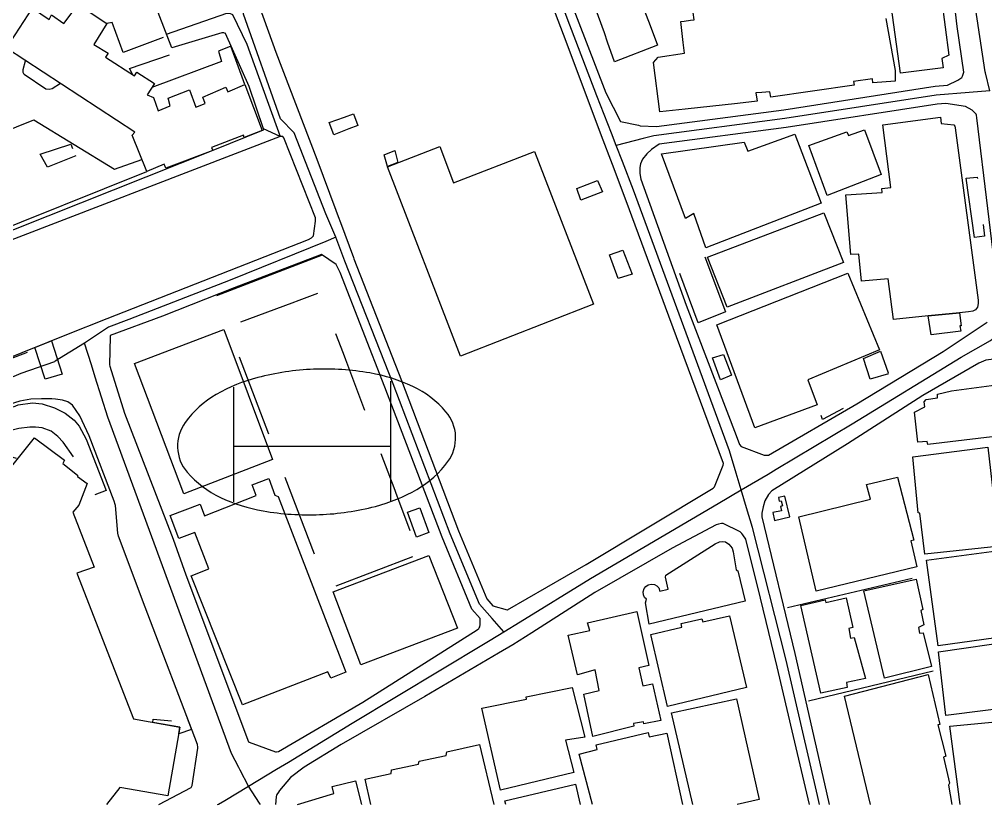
# Model space of a CAD drawing. Header units: millimetres. Extents: x 198785 to 203305, y 542885 to 545889.
# Drawn here: x 201039.1 to 201255.7, y 542885.3 to 543061.4 of the extents above; entities that cross this region are included whole.
import ezdxf

# ---------------------------------------------------------------- set-up
doc = ezdxf.new("R2010")
doc.units = ezdxf.units.MM
for name, pattern in [('FENCE_25K', [54.3, 28.7, -9.2, -16.4]), ('HIDDEN_BULD_25K', [28.8, 18.4, -10.4]), ('HIDDEN_IN_25K', [56.5, 36.5, -20])]:
    doc.linetypes.add(name, pattern=pattern)
for name, color, linetype in [('A0013114', 253, 'Continuous'), ('A0013117', 253, 'Continuous'), ('A0013118', 253, 'Continuous'), ('A0023214', 253, 'Continuous'), ('A0023217', 253, 'Continuous'), ('A0033324', 253, 'Continuous'), ('A0043325', 253, 'Continuous'), ('B0014111', 253, 'Continuous'), ('B0014114', 253, 'Continuous'), ('B0014115', 253, 'Continuous'), ('B0014116', 253, 'Continuous'), ('B0014118', 253, 'Continuous'), ('B0014511', 253, 'Continuous'), ('B0024120', 253, 'Continuous'), ('C0076117', 253, 'Continuous'), ('F0047224', 253, 'Continuous')]:
    doc.layers.add(name, color=color, linetype=linetype)

# ---------------------------------------------------------------- blocks, each defined once
blk = doc.blocks.new('B0014511')
at = {"layer": 'B0014511'}
blk.add_lwpolyline([(-31.17, -1.27, 0.169014), (-29, -6.77, 0.105159), (-21.57, -12.43, 0.067248), (-11.97, -15.47, 0.053397), (0.67, -16.3, 0.053397), (13.19, -14.44, 0.067248), (22.51, -10.63, 0.105159), (29.45, -4.38, 0.169014), (31.17, 1.27, 0.169014), (29, 6.77, 0.105159), (21.57, 12.43, 0.067248), (11.97, 15.47, 0.053397), (-0.67, 16.3, 0.053397), (-13.19, 14.44, 0.067248), (-22.51, 10.63, 0.105159), (-29.45, 4.38, 0.169014)], format="xyb", close=True, dxfattribs=at)
for points in [[(16.58, 13.62), (16.58, -13.46)], [(-18.64, 12.26), (-18.64, -13.46)], [(-18.64, -0.94), (16.58, -0.94)]]:
    blk.add_lwpolyline(points, dxfattribs=at)

msp = doc.modelspace()

# ---------------------------------------------------------------- linework, layer by layer
at = {"layer": 'A0013114'}
for points in [[(201004.01, 542972.37), (201045.51, 542989.05), (201049.73, 542990.75), (201058.8, 542994.32)], [(201059.47, 542990.52), (201059.45, 542990.3), (201059.3, 542983.95), (201059.38, 542983.61), (201062.67, 542973.07), (201073.61, 542944.82), (201076.47, 542936.83), (201090.52, 542899.43), (201090.65, 542899.29), (201096.51, 542897.16), (201096.79, 542897.16)], [(201046.38, 542976.34), (201044.06, 542976.31), (201041.7, 542976.26), (201039.22, 542975.82), (201030.84, 542973.2), (201005.88, 542962.47), (200995.59, 542958.56), (200988.75, 542955.97), (200969.56, 542948.27), (200967.57, 542947.15), (200967.41, 542946.9), (200967.17, 542946.31), (200965.03, 542926.35), (200965.23, 542925.7), (200969.39, 542914.26), (200973.4, 542903.24), (200978.61, 542888.9), (200980.1, 542885.31)], [(201070.35, 542885.31), (201077.62, 542889.16), (201077.88, 542889.58), (201079.16, 542898), (201079.14, 542898.17), (201079.02, 542898.79), (201067.3, 542929.58), (201061.34, 542945.51), (201061.21, 542946.16), (201060.64, 542952.39), (201060.58, 542952.61), (201060.41, 542953.36), (201054.79, 542968.02), (201052.65, 542972.49), (201051.05, 542974.89), (201049.97, 542975.61), (201048.82, 542976), (201047.24, 542976.24), (201046.38, 542976.34)]]:
    msp.add_lwpolyline(points, dxfattribs=at)
at = {"layer": 'A0013117'}
for points in [[(201058.8, 542994.32), (201103.95, 543012.08), (201104.59, 543012.44), (201105.06, 543012.88), (201105.54, 543016.15), (201105.51, 543016.94), (201098.39, 543034.87), (201098.15, 543035.13), (201097.57, 543035.15), (201093.83, 543036.84), (201090.64, 543046.33), (201085.35, 543058.28), (201084.97, 543058.36), (201084.52, 543058.4), (201073.29, 543055.05), (201065.72, 543074.61), (201053.3, 543107), (201052.3, 543109.34)], [(201162.15, 543066.94), (201170.62, 543044.91), (201173.86, 543038.48), (201177.9, 543037.68), (201178.28, 543037.54), (201181.94, 543037.4), (201210.47, 543041.16), (201244.44, 543046.41), (201247.15, 543046.62), (201249.51, 543047.75), (201250.38, 543048.38), (201250.56, 543048.7), (201250.82, 543049.58), (201249.38, 543059.81), (201244.25, 543103.55)], [(201093.04, 543064.01), (201096.64, 543054.06), (201105.79, 543030.07), (201110.09, 543018.6), (201110.61, 543017.2), (201111.12, 543015.85), (201114, 543007.98), (201114.09, 543007.73), (201124.81, 542980.41), (201137.58, 542946.75), (201143.95, 542931.45), (201145.25, 542929.93), (201148.46, 542929), (201148.56, 542929), (201166.19, 542939.2), (201194.62, 542956.26), (201194.92, 542956.55), (201196.92, 542961.41), (201196.99, 542961.8), (201184.75, 542994.85), (201175.12, 543020.73), (201172.07, 543028.85), (201169.64, 543035.33), (201161.73, 543056.46), (201151.76, 543082.64)], [(201246.84, 543042.58), (201244.9, 543042.43), (201211.03, 543037.2), (201182.58, 543033.45), (201180.83, 543032.23), (201179.82, 543031.23), (201178.83, 543030.08), (201178.34, 543029.04), (201178.2, 543028.21), (201178.18, 543027.77), (201178.2, 543026.88), (201178.43, 543025.56), (201188.58, 542997.33), (201199.78, 542968.12), (201200.57, 542966.06), (201200.94, 542965.63), (201206.08, 542963.65), (201206.81, 542963.65), (201207.06, 542963.69), (201226.84, 542975.17), (201246.19, 542986.96), (201256.08, 542993.53)], [(201258.71, 542998.66), (201253.78, 543039.3), (201253.66, 543039.95), (201253.58, 543040.17), (201253.23, 543040.54), (201252.93, 543040.84), (201252.71, 543041.04), (201251.23, 543041.85), (201246.84, 543042.58)], [(201096.79, 542897.16), (201097.18, 542897.22), (201116.09, 542908.33), (201141.76, 542924.5), (201142.1, 542924.81), (201142.21, 542924.97), (201142.36, 542925.21), (201142.37, 542925.4), (201142.45, 542925.54), (201142.45, 542927.06), (201140.58, 542929.18), (201133.87, 542945.27), (201121.08, 542978.97), (201111, 543004.66), (201110.16, 543006.42), (201106.86, 543008.71), (201087.26, 543001.19), (201071.18, 542994.84), (201059.47, 542990.52)], [(201257.56, 542985.24), (201255.76, 542984.98), (201254.24, 542984.33), (201241.65, 542977.08), (201224.75, 542966.25), (201207.77, 542955.7), (201207.08, 542954.85), (201206.27, 542953.43), (201205.83, 542952.07), (201205.59, 542950.65), (201205.59, 542949.84), (201212.98, 542919.18), (201219.6, 542890.01), (201220.63, 542885.31)], [(201196.51, 542948.36), (201195.84, 542948.22), (201195.33, 542948.03), (201185.44, 542942.86), (201168.12, 542932.85), (201154, 542923.85), (201149.78, 542921.17), (201146.56, 542919.28), (201130.01, 542909.58), (201111.28, 542898.83), (201102.94, 542893.75), (201099.87, 542891.39), (201097.47, 542888.45), (201097.19, 542888.1), (201096.87, 542887.62), (201096.76, 542887.42), (201096.67, 542887.08), (201096.54, 542885.31)], [(201216.28, 542885.31), (201212.68, 542900.59), (201209.03, 542916.24), (201205.27, 542931.6), (201201.98, 542944.82), (201201.29, 542945.79), (201201.11, 542946.09), (201200.7, 542946.48), (201196.91, 542948.36), (201196.51, 542948.36)]]:
    msp.add_lwpolyline(points, dxfattribs=at)
at = {"layer": 'A0013118'}
for points in [[(201071.34, 543057.38), (201062.4, 543053.98), (201059.91, 543060.69), (201058.7, 543060.45)], [(201089.67, 543046.79), (201086.54, 543055.37), (201083.74, 543054.29), (201084.44, 543052), (201068.84, 543046.17)], [(201064.57, 543048.95), (201063.82, 543050.38), (201072.76, 543053.47)], [(201048.31, 543047.02), (201046.44, 543045.8), (201045.83, 543045.71), (201045.07, 543045.75), (201040.21, 543049.04), (201039.97, 543049.52), (201039.95, 543050.16), (201040.51, 543052.13)], [(201093.83, 543036.84), (201093.77, 543036.6), (201082.48, 543032.02), (201030.43, 543011.3), (201030.14, 543011.3), (201029.65, 543011.47), (201022.99, 543029.46), (201023.02, 543030.5), (201023.61, 543031.32), (201042.34, 543038.92), (201060.47, 543027.84), (201066.61, 543029.97)], [(201097.57, 543035.15), (201028.84, 543008.67), (201028.5, 543008.76), (201019.7, 543031.8), (201019.35, 543032.41), (201018.83, 543032.55), (200992.15, 543022.8), (200992.12, 543022.57), (200992.16, 543022.24), (200993.33, 543021.91)]]:
    msp.add_lwpolyline(points, dxfattribs=at)
at = {"layer": 'A0023214'}
msp.add_lwpolyline([(201083.57, 542885.31), (201083.76, 542885.42), (201085.19, 542886.28), (201090.45, 542889.45), (201088.61, 542893.03), (201088.31, 542893.62), (201086.68, 542896.78), (201058.93, 542972.22), (201056.15, 542981.15), (201055.28, 542983.94), (201053.75, 542988.83), (201047.16, 542984.73), (201046.98, 542984.62), (201039.46, 542982), (201028.99, 542977.56)], dxfattribs=at)
at = {"layer": 'A0023217'}
for points in [[(201256.65, 543045.36), (201255.68, 543049.42), (201255.64, 543049.68), (201251.21, 543078.94), (201248.64, 543100.81), (201248.24, 543103.48), (201247.42, 543108.97)], [(201172.92, 543033.1), (201171.84, 543035.89), (201168.61, 543044.23), (201161.94, 543061.7), (201152.38, 543087.76), (201151.21, 543090.32), (201149.98, 543093)], [(201110.07, 543012.59), (201107.8, 543017.77), (201100.71, 543035.99), (201097.68, 543039.14), (201089.38, 543062.58), (201089.12, 543067.93)], [(201256.65, 543045.36), (201252.04, 543045), (201244.67, 543044.42), (201210.75, 543039.18), (201181.36, 543035.31), (201178.97, 543034.69), (201172.92, 543033.1)], [(201200.95, 542955.9), (201199.82, 542959.67), (201198.32, 542964.66), (201176.77, 543023.14), (201174.3, 543029.53), (201172.92, 543033.1)], [(201110.07, 543012.59), (201107.86, 543011.62), (201086.38, 543002.9), (201063.67, 542994.12), (201059.14, 542992.42), (201053.75, 542988.83)], [(201147.75, 542924.09), (201145.11, 542927.07), (201142.3, 542930.26), (201135.73, 542946.01), (201122.94, 542979.69), (201112.08, 543007.2), (201110.07, 543012.59)], [(201200.95, 542955.9), (201206.97, 542959.45), (201208.81, 542960.53), (201225.8, 542970.71), (201250.22, 542985.65), (201256.82, 542989.38), (201257.98, 542990.33), (201264.07, 542995.28)], [(201147.75, 542924.09), (201151.36, 542926.31), (201167.15, 542936.02), (201195.81, 542952.88), (201200.95, 542955.9)], [(201218.47, 542885.31), (201218.01, 542887.37), (201211.01, 542917.71), (201203.49, 542947.43), (201202.15, 542951.9), (201200.95, 542955.9)], [(201093.21, 542885.31), (201092.98, 542885.65), (201090.45, 542889.45), (201096.78, 542893.26), (201099.43, 542894.86), (201113.69, 542903.58), (201143.53, 542921.49), (201144.66, 542922.18), (201147.75, 542924.09)]]:
    msp.add_lwpolyline(points, dxfattribs=at)
at = {"layer": 'A0033324', "linetype": 'HIDDEN_IN_25K', "flags": 128}
msp.add_lwpolyline([(201086.91, 543062.5), (201090.12, 543055.86), (201097.57, 543035.15), (201093.83, 543036.84), (201090.64, 543046.33), (201085.35, 543058.28), (201084.97, 543058.36), (201084.52, 543058.4), (201073.29, 543055.05), (201072.12, 543058.07), (201085.63, 543062.84), (201086.24, 543062.8), (201086.91, 543062.5)], dxfattribs=at)
at = {"layer": 'A0043325'}
msp.add_lwpolyline([(201048.72, 542981.85), (201044.9, 542980.69), (201042.6, 542987.81), (201046.32, 542989.31), (201048.72, 542981.85)], dxfattribs=at)
at = {"layer": 'B0014111'}
for points in [[(201177.1, 543069.02), (201180.5, 543060.04), (201182.17, 543055.63), (201172.55, 543051.91), (201171, 543056.27), (201170.26, 543058.37), (201167.63, 543065.77), (201166.65, 543065.42), (201166.52, 543065.37), (201164.31, 543070.47), (201164.75, 543070.66), (201165.52, 543070.98), (201158.21, 543090.07), (201165.39, 543092.9), (201167.72, 543093.82), (201167.97, 543093.15), (201177.1, 543069.02)], [(201246.25, 543050.54), (201236.68, 543049.38), (201234.58, 543064.53), (201245.85, 543066.04), (201247.48, 543053.4), (201245.94, 543052.67), (201246.25, 543050.54)], [(201233.36, 543061.6), (201235.44, 543049.96), (201235.45, 543047.56), (201230.47, 543047.16), (201230.36, 543048.05), (201226.15, 543047.46), (201226.27, 543046.62), (201207.59, 543043.98), (201207.33, 543045.13), (201205.58, 543045.02), (201204.25, 543044.94), (201204.54, 543043.05), (201200.09, 543042.57), (201188.34, 543041.29), (201182.7, 543040.68), (201181.29, 543051.72), (201182.36, 543052.95), (201188.25, 543053.85), (201187.96, 543056.21), (201187.79, 543057.6), (201187.38, 543060.91), (201188.16, 543061.01), (201189.54, 543061.2), (201190.42, 543061.32), (201190.19, 543062.93)], [(201242.87, 542994.9), (201235.1, 542994.12), (201233.86, 543003.19), (201227.9, 543002.68), (201227.33, 543008.78), (201225.55, 543008.72), (201224.39, 543022.1), (201232.56, 543022.62), (201232.46, 543023.45), (201234.49, 543023.7), (201232.71, 543037.74), (201245.65, 543039.45), (201245.78, 543038.09), (201248.61, 543037.75), (201248.86, 543037.5), (201248.92, 543037.07), (201254.08, 542998.43), (201254.09, 542997.68), (201253.89, 542996.87), (201253.45, 542996.27), (201252.87, 542995.99), (201251.88, 542995.8), (201249.9, 542995.6), (201242.87, 542994.9)], [(201212.96, 543035.7), (201218.9, 543020.18), (201193.01, 543010.2), (201190.33, 543017.89), (201188.48, 543016.79), (201183.09, 543031.24), (201201.61, 543033.86), (201202.44, 543031.86), (201212.96, 543035.7)], [(201228.57, 543036.67), (201232.31, 543026.62), (201220.24, 543021.92), (201216.12, 543033.16), (201224.61, 543036.22), (201224.99, 543035.37), (201228.57, 543036.67)], [(201133.39, 543032.87), (201136.42, 543024.75), (201154.59, 543031.76), (201167.86, 542997.57), (201137.99, 542985.92), (201121.66, 543028.38), (201133.39, 543032.87)], [(201223.87, 543006.89), (201197.76, 542996.87), (201193.36, 543008.05), (201219.49, 543018.02), (201223.87, 543006.89)], [(201217.94, 542974.99), (201203.98, 542969.81), (201195.47, 542992.91), (201224.87, 543004.49), (201231.92, 542987.32), (201215.85, 542980.58), (201217.94, 542974.99)], [(201242.87, 542994.9), (201249.9, 542995.59), (201250.28, 542992.68), (201249.96, 542992.66), (201250.15, 542991.46), (201243.49, 542990.65), (201242.87, 542994.9)], [(201095.84, 542962.68), (201075.99, 542954.98), (201064.95, 542984.24), (201084.94, 542991.84), (201095.84, 542962.68)], [(201262.21, 542968.42), (201242.75, 542966.1), (201242.66, 542966.78), (201240.5, 542966.63), (201239.76, 542973.35), (201242.09, 542974.55), (201241.97, 542975.68), (201242.41, 542976.19), (201244.96, 542976.52), (201244.92, 542977.4), (201248.08, 542978.11), (201260.39, 542979.73), (201260.73, 542979.67), (201260.96, 542979.39), (201261.05, 542979), (201262.21, 542968.42)], [(201258.22, 542943.22), (201242.11, 542941.5), (201240.96, 542950.71), (201240.62, 542950.74), (201239.43, 542963.33), (201256.19, 542965.45), (201258.68, 542943.87), (201258.22, 542943.22)], [(201097.11, 542954.44), (201112.31, 542915.04), (201108.91, 542913.67), (201108.24, 542915.09), (201089.13, 542907.69), (201077.61, 542936.65), (201081.58, 542938.2), (201078.42, 542946.34), (201074.88, 542945.02), (201072.96, 542950.19), (201079.65, 542952.69), (201080.61, 542950.09), (201092.24, 542954.66), (201091.32, 542957.05), (201095.04, 542958.48), (201096.4, 542954.72), (201097.11, 542954.44)], [(201240.28, 542938.61), (201217.71, 542933.21), (201213.84, 542949.84), (201229.89, 542953.84), (201229.04, 542957.09), (201235.97, 542958.76), (201239.64, 542944.64), (201238.94, 542944.44), (201240.28, 542938.61)], [(201200.21, 542937.74), (201201.85, 542930.95), (201180.32, 542925.76), (201179.52, 542930.59), (201179.68, 542931.38), (201179.24, 542931.77), (201179, 542932.35), (201178.96, 542933.06), (201179.17, 542933.79), (201179.54, 542934.25), (201180.07, 542934.58), (201180.77, 542934.79), (201181.49, 542934.65), (201182.03, 542934.41), (201182.44, 542933.95), (201182.71, 542933.22), (201184.54, 542933.64), (201183.96, 542936.33), (201184.05, 542936.78), (201195.09, 542943.83), (201196.05, 542944.26), (201196.78, 542944.35), (201197.45, 542944.24), (201198.19, 542943.75), (201198.91, 542942.82), (201199.13, 542941.97), (201199.8, 542937.94), (201200.21, 542937.74)], [(201262.89, 542923.43), (201245.12, 542920.96), (201242.51, 542940.14), (201260.39, 542942.51), (201262.89, 542923.43)], [(201137.32, 542924.9), (201115.67, 542916.69), (201109.45, 542933), (201130.88, 542941.21), (201137.32, 542924.9)], [(201240.69, 542925.05), (201240.94, 542923.78), (201241.7, 542923.81), (201243.62, 542916.27), (201233.05, 542913.69), (201228.45, 542933.26), (201240.15, 542935.9), (201241.63, 542929.06), (201241.17, 542928.85), (201241.85, 542925.67), (201240.69, 542925.05)], [(201224.45, 542931.7), (201225.93, 542925.06), (201225.1, 542924.82), (201225.47, 542922.68), (201226.23, 542922.82), (201228.81, 542913.57), (201224.52, 542912.7), (201224.66, 542911.59), (201218.76, 542910.35), (201214.28, 542929.99), (201219.73, 542931.21), (201219.94, 542930.65), (201224.45, 542931.7)], [(201177.97, 542916.03), (201178.89, 542911.98), (201181.03, 542912.41), (201182.95, 542904.2), (201179.14, 542903.41), (201179.04, 542903.86), (201176.76, 542903.53), (201176.89, 542902.91), (201167.71, 542900.61), (201165.66, 542910.11), (201169.09, 542910.89), (201168.21, 542915.52), (201164.22, 542914.46), (201162.17, 542923.3), (201167.02, 542924.35), (201166.51, 542926.12), (201177.52, 542928.64), (201180.21, 542916.53), (201177.97, 542916.03)], [(201198.28, 542927.66), (201202.1, 542911.61), (201184.42, 542907.31), (201180.7, 542923.46), (201187.65, 542925.09), (201187.45, 542925.95), (201192.11, 542927.01), (201192.3, 542926.33), (201198.28, 542927.66)], [(201264.56, 542907.51), (201246.84, 542905.3), (201245.19, 542919.56), (201262.74, 542922.14), (201264.56, 542907.51)], [(201229.92, 542885.31), (201224.11, 542909.64), (201242.87, 542914.51), (201245.46, 542903.28), (201245.04, 542903.19), (201246.79, 542896.19), (201246.3, 542895.95), (201247.64, 542890.16), (201247.38, 542889.66), (201248.19, 542885.31)], [(201163.4, 542892.5), (201146.96, 542888.56), (201142.8, 542906.93), (201152.83, 542908.94), (201152.74, 542909.52), (201163.07, 542911.62), (201165.88, 542900.46), (201161.53, 542899.78), (201163.4, 542892.5)], [(201190.13, 542885.31), (201185.3, 542905.93), (201199.9, 542909.06), (201204.94, 542886.45)], [(201250.06, 542885.31), (201247.7, 542902.89), (201264.25, 542904.46)], [(201167.64, 542885.31), (201164.64, 542896.67), (201168.64, 542897.69), (201168.43, 542898.73), (201180.08, 542901.49)], [(201180.08, 542901.49), (201180.32, 542900.49), (201184.3, 542901.37), (201187.8, 542885.31)], [(201117.91, 542885.31), (201116.62, 542891.03), (201122.5, 542892.3), (201122.52, 542893.15), (201128.58, 542894.41), (201128.74, 542895.08), (201134.79, 542896.35), (201134.95, 542897.13), (201142.27, 542898.81), (201145.48, 542885.31)], [(201101.47, 542885.31), (201109.62, 542887.83), (201109.23, 542889.42), (201114.48, 542890.66), (201115.81, 542885.31)], [(201148.14, 542885.31), (201147.94, 542886.15), (201163.76, 542889.94), (201164.87, 542885.31)], [(201204.94, 542886.45), (201200.04, 542885.31)]]:
    msp.add_lwpolyline(points, dxfattribs=at)
at = {"layer": 'B0014114', "linetype": 'HIDDEN_BULD_25K', "flags": 128}
msp.add_lwpolyline([(201127.26, 542940.89), (201108.29, 542933.59), (201085.89, 542992.48), (201087.05, 542992.92), (201100.31, 542997.87), (201101.83, 542998.44), (201106.52, 543000.19), (201111.68, 542986.53), (201112.21, 542985.11), (201117.81, 542970.28), (201118.05, 542969.63), (201123.27, 542955.8), (201123.42, 542955.41), (201128.68, 542941.47), (201128.69, 542941.44), (201127.55, 542941), (201127.26, 542940.89)], dxfattribs=at)
at = {"layer": 'B0014115'}
for points in [[(201052.32, 543064.73), (201058.7, 543060.45), (201055.83, 543055.8), (201059.01, 543053.86), (201058.46, 543052.93), (201064.9, 543048.73), (201065.43, 543049.59), (201069.38, 543047.03), (201067.8, 543044.5), (201069.18, 543043.89), (201070.23, 543040.89), (201072.9, 543042.02), (201072.45, 543043.76), (201077.23, 543045.58), (201078.66, 543041.73), (201080.76, 543042.57), (201080.26, 543044), (201085.42, 543046.19), (201085.82, 543045.14), (201089.67, 543046.79), (201093.52, 543036.52), (201089.51, 543034.95), (201089.33, 543035.41), (201082.18, 543032.67), (201082.48, 543032.03), (201071.92, 543028.05), (201071.56, 543028.96), (201067.68, 543027.29), (201064.44, 543035.44), (201064.98, 543036.13), (201036.21, 543054.94), (201042.05, 543063.91), (201045.81, 543061.41), (201046.33, 543062.44), (201049.11, 543060.51), (201052.32, 543064.73)], [(201031.74, 542885.31), (201033.76, 542888), (201023.7, 542912.63), (201022.32, 542912.18), (201020.37, 542918.04), (201021.4, 542918.43), (201012.11, 542942.9), (201011.23, 542943.24), (201011.91, 542947.38), (201010.61, 542947.83), (201011.77, 542956.08), (201029.74, 542953.35), (201031.3, 542953.67), (201042.49, 542967.58), (201049.27, 542962.59), (201048.89, 542961.8), (201052.17, 542959.18), (201052.13, 542958.88), (201054.3, 542957.36)], [(201054.3, 542957.36), (201052.48, 542952.44), (201051.1, 542950.88), (201055.87, 542938.58), (201052.02, 542937.24), (201064.68, 542904.53), (201075.09, 542902.69), (201072.37, 542887.32), (201061.64, 542889.14), (201058.65, 542885.31)]]:
    msp.add_lwpolyline(points, dxfattribs=at)
at = {"layer": 'B0014116', "linetype": 'HIDDEN_BULD_25K', "flags": 128}
for points in [[(201113, 543036.84), (201109.59, 543035.49), (201108.55, 543038.27), (201112.02, 543039.5), (201114.06, 543040.23), (201115.03, 543037.64), (201113, 543036.84)], [(201051.77, 543030.82), (201045.44, 543028.28), (201043.81, 543031.15), (201050.63, 543033.45), (201051.77, 543030.82)], [(201124, 543029.29), (201121.65, 543028.41), (201120.93, 543031.03), (201123.31, 543032), (201124, 543029.29)], [(201169.88, 543022.71), (201165, 543020.89), (201164.09, 543023.47), (201168.69, 543025.31), (201169.88, 543022.71)], [(201255.5, 543012.81), (201253.26, 543012.51), (201251.4, 543025.77), (201253.86, 543026.03), (201255.5, 543012.81)], [(201176.48, 543004.29), (201173.32, 543003.31), (201171.44, 543008.61), (201174.4, 543009.67), (201176.48, 543004.29)], [(201197.45, 542995.81), (201191.31, 542993.36), (201186.26, 543006.78), (201192.37, 543009.29), (201197.45, 542995.81)], [(201198.79, 542981.59), (201196.28, 542980.57), (201194.51, 542985.49), (201196.95, 542986.28), (201198.79, 542981.59)], [(201233.98, 542981.94), (201229.86, 542980.74), (201228.35, 542985.34), (201232.14, 542986.97), (201233.98, 542981.94)], [(201052.52, 542970.18), (201054.11, 542967.26), (201058.59, 542955.76), (201055.49, 542954.57), (201053.22, 542960.68), (201048.91, 542966.62), (201047.78, 542967.9), (201046.22, 542969.04), (201044.24, 542969.78), (201042.77, 542969.99), (201041.48, 542969.95), (201038.99, 542969.7), (201034.71, 542968.55), (201033.19, 542972.59), (201038.88, 542974.96), (201042.06, 542975.43), (201044.25, 542975.17), (201046.98, 542974.29), (201049.41, 542973.08), (201051.38, 542971.54), (201052.52, 542970.18)], [(201025.58, 542960.3), (201023.76, 542964.87), (201035.09, 542968.41), (201037.27, 542968.36), (201039.76, 542967.68), (201041.69, 542966.61), (201038.71, 542962.88), (201036.48, 542963.54), (201035.01, 542963.49), (201025.58, 542960.3)], [(201076.72, 542904.74), (201077.72, 542902.13), (201074.88, 542901.16), (201075.13, 542902.72), (201069.02, 542903.77), (201069.15, 542904.48), (201073.78, 542904.02), (201076.72, 542904.74)]]:
    msp.add_lwpolyline(points, dxfattribs=at)
at = {"layer": 'B0014118', "linetype": 'HIDDEN_BULD_25K', "flags": 128}
msp.add_lwpolyline([(201130.93, 542946.37), (201128.17, 542945.26), (201126.13, 542950.9), (201128.86, 542951.9), (201130.93, 542946.37)], dxfattribs=at)
at = {"layer": 'B0024120', "linetype": 'FENCE_25K', "flags": 128}
for points in [[(201106.97, 543008.51), (201083.34, 542999.45)], [(201040.85, 542986.67), (201003.1, 542972.35), (200998.42, 542974.01), (200995.27, 542982.41)], [(201223.81, 542974.17), (201219.19, 542971.67), (201218.83, 542972.59)], [(201216.04, 542908.61), (201245.27, 542915.64), (201242.13, 542936.71), (201211.29, 542929.46), (201215.25, 542911.93)]]:
    msp.add_lwpolyline(points, dxfattribs=at)
at = {"layer": 'C0076117'}
msp.add_lwpolyline([(201210.71, 542954.5), (201209.29, 542954.17), (201209.44, 542953.34), (201209.88, 542953.42), (201210.16, 542952.29), (201209.73, 542952.15), (201209.94, 542951.23), (201208.01, 542950.81), (201208.39, 542949.03), (201211.86, 542949.84), (201210.71, 542954.5)], dxfattribs=at)
at = {"layer": 'F0047224'}
msp.add_lwpolyline([(201029.37, 543014.11), (201030.07, 543012.23), (201067.68, 543027.29)], dxfattribs=at)

# ---------------------------------------------------------------- block references
at = {"layer": 'B0014511'}
msp.add_blockref('B0014511', (201105.75, 542966.65), dxfattribs=at)

doc.saveas('drawing.dxf')
